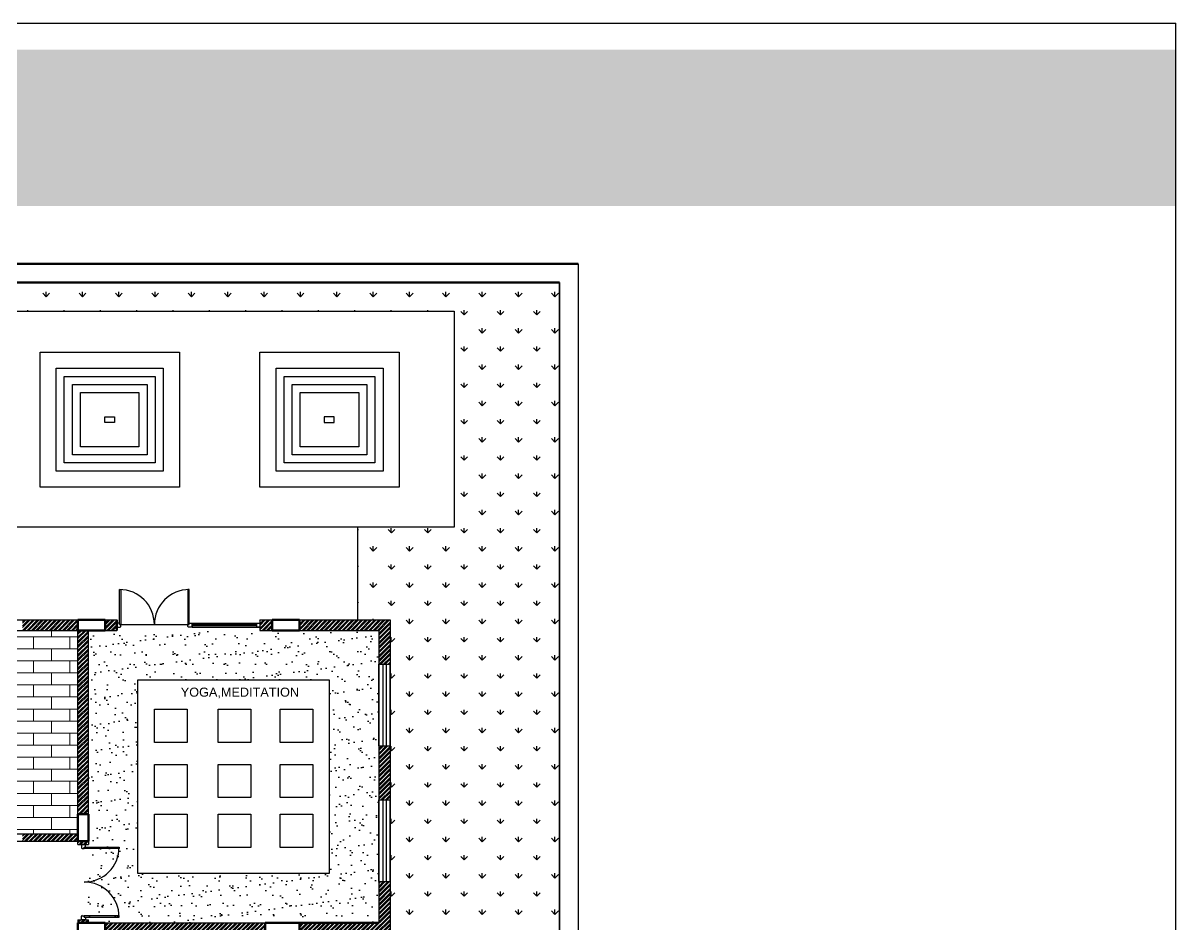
# Model space of a CAD drawing. Header units: millimetres. Extents: x 1521 to 3683, y 1649 to 3322.
# Drawn here: x 1567.03 to 1584.53, y 1680.31 to 1693.99 of the extents above; entities that cross this region are included whole.
import ezdxf

# ---------------------------------------------------------------- set-up
doc = ezdxf.new("R2010")
doc.units = ezdxf.units.MM
doc.header["$LTSCALE"] = 0.1
for name, color, linetype, lineweight in [('COL', 1, 'Continuous', 50), ('WALL', 7, 'Continuous', 50), ('WIN', 8, 'Continuous', 25)]:
    doc.layers.add(name, color=color, linetype=linetype, lineweight=lineweight)
doc.layers.add('plot', color=1, linetype='Continuous')
doc.styles.add('WORKING', font='ARIALN.TTF')
pattern_1 = [(45, (727.22519, 588.535617), (-0.0336759605, 0.0336759605), []), (45, (727.22519, 588.55943), (-0.0336759605, 0.0336759605), [])]

# ---------------------------------------------------------------- blocks, each defined once
blk = doc.blocks.new('A$C1FE45C3E')
at = {"color": 0}
for p in [(0, 0), (63.075, -44.55)]:
    blk.add_line(p, (63.075, 0), dxfattribs=at)

msp = doc.modelspace()

# ---------------------------------------------------------------- hatches: boundary and pattern name
h = msp.add_hatch(color=10)
h.set_gradient(color1=(29, 147, 16), color2=(180, 244, 52), tint=0.46)
h.paths.add_polyline_path([(1521.4588, 1691.2112), (1584.5338, 1691.2112), (1584.5338, 1693.5886), (1521.4588, 1693.5886)])
h = msp.add_hatch()
h.set_pattern_fill('STEEL', color=256, scale=0.015, style=0)
h.set_pattern_definition(pattern_1)
h.paths.add_polyline_path([(1562.9087, 1684.9283), (1562.8407, 1684.9283), (1562.8407, 1684.7699), (1562.9087, 1684.7699)])
h.paths.add_polyline_path([(1562.7856, 1684.5151), (1562.6823, 1684.5151), (1562.6823, 1683.5304), (1562.6823, 1682.0843), (1562.7856, 1682.0843)])
h.paths.add_polyline_path([(1562.6823, 1684.9283), (1561.7527, 1684.9283), (1561.7527, 1684.7699), (1562.6823, 1684.7699)])
h.paths.add_polyline_path([(1564.0251, 1684.9283), (1563.48, 1684.9283), (1563.48, 1684.7699), (1564.0251, 1684.7699)])
h.paths.add_polyline_path([(1564.7447, 1684.9283), (1564.4383, 1684.9283), (1564.4383, 1684.7699), (1564.7447, 1684.7699)])
h.paths.add_polyline_path([(1567.8676, 1684.9283), (1567.0271, 1684.9283), (1567.0271, 1684.7699), (1567.8676, 1684.7699)])
h.paths.add_polyline_path([(1568.4561, 1684.9283), (1568.2808, 1684.9283), (1568.2808, 1684.7699), (1568.4561, 1684.7699)])
h.paths.add_polyline_path([(1570.8149, 1684.9283), (1570.6272, 1684.9283), (1570.6272, 1684.7699), (1570.8149, 1684.7699)])
h.paths.add_polyline_path([(1572.6053, 1684.9283), (1572.1083, 1684.9283), (1571.2281, 1684.9283), (1571.2281, 1684.7699), (1572.4328, 1684.7699), (1572.4328, 1684.2565), (1572.6053, 1684.2565)])
h.paths.add_polyline_path([(1568.026, 1684.7699), (1567.8676, 1684.7699), (1567.8676, 1681.981), (1568.026, 1681.981)])
h.paths.add_polyline_path([(1567.8676, 1681.6804), (1567.0271, 1681.6804), (1567.0271, 1681.5679), (1567.8676, 1681.5679)])
h.paths.add_polyline_path([(1568.026, 1681.5679), (1567.8676, 1681.5679), (1567.8676, 1681.5192), (1568.026, 1681.5192)])
h.paths.add_polyline_path([(1564.7447, 1681.6804), (1563.48, 1681.6804), (1563.48, 1681.5679), (1564.7447, 1681.5679)])
h.paths.add_polyline_path([(1562.9087, 1681.6804), (1562.8407, 1681.6804), (1562.8407, 1681.5679), (1562.9087, 1681.5679)])
h = msp.add_hatch()
h.set_pattern_fill('AR-SAND', color=256, scale=0.075, angle=45, style=0)
h.set_pattern_definition([(82.5, (378.6083, 780.1986), (-2.68036, 2.510651), [0, -2.8956, 0, -3.2385, 0, -3.095625]), (52.5, (378.6083, 780.1986), (-1.417582, 6.185496), [0, -1.5621, 0, -2.60985, 0, -1.000125]), (12.5, (376.9514, 778.5417), (4.187249, 4.202492), [0, -0.9525, 0, -3.429, 0, -4.47675]), (2.5, (376.9514, 778.5417), (2.867108, 5.23163), [0, -0.47625, 0, -2.2479, 0, -2.57175])])
h.paths.add_polyline_path([(1568.8903, 1684.3109), (1571.503, 1684.3109), (1571.503, 1680.8198), (1568.8903, 1680.8198)], flags=16)
h.paths.add_polyline_path([(1568.026, 1684.7699), (1572.4328, 1684.7699), (1572.4328, 1680.3284), (1568.026, 1680.3284)])
h = msp.add_hatch()
h.set_pattern_fill('STEEL', color=256, scale=0.015, style=0)
h.set_pattern_definition(pattern_1)
h.paths.add_polyline_path([(1572.6053, 1683.017), (1572.4328, 1683.017), (1572.4328, 1682.195), (1572.6053, 1682.195)])
h.paths.add_polyline_path([(1572.6053, 1680.9555), (1572.4328, 1680.9555), (1572.4328, 1680.3284), (1571.2281, 1680.3284), (1571.2281, 1680.17), (1572.6053, 1680.17)])
h.paths.add_polyline_path([(1570.7116, 1680.3284), (1568.2808, 1680.3284), (1568.2808, 1680.17), (1569.6257, 1680.17), (1570.553, 1680.17), (1570.7116, 1680.17)])
h.paths.add_polyline_path([(1568.026, 1680.17), (1567.8676, 1680.17), (1567.8676, 1680.0405), (1568.026, 1680.0405)])
h.paths.add_polyline_path([(1568.026, 1680.3765), (1567.8676, 1680.3765), (1567.8676, 1680.3284), (1568.026, 1680.3284)])
h.paths.add_polyline_path([(1571.2281, 1680.17), (1571.0556, 1680.17), (1571.0556, 1679.2494), (1571.2281, 1679.2494)])
h.paths.add_polyline_path([(1571.2281, 1678.8344), (1571.0556, 1678.8344), (1571.0556, 1678.7825), (1571.0556, 1678.5011), (1571.2281, 1678.5011)])
h.paths.add_polyline_path([(1571.0556, 1678.7825), (1570.6074, 1678.7825), (1570.6076, 1678.7254), (1570.6075, 1678.7254), (1570.6074, 1678.67), (1571.0556, 1678.67)])
h.paths.add_polyline_path([(1570.0371, 1678.7582), (1570.0371, 1678.7582), (1570.0371, 1678.7825), (1569.8181, 1678.7825), (1569.8181, 1677.92), (1569.9306, 1677.92), (1569.9306, 1678.67), (1570.0371, 1678.67)])
h.paths.add_polyline_path([(1568.026, 1679.4284), (1567.952, 1679.4284), (1567.8676, 1679.4284), (1567.8676, 1677.264), (1568.026, 1677.264), (1568.026, 1677.3235)])
h.paths.add_polyline_path([(1571.0556, 1677.92), (1569.9306, 1677.92), (1568.026, 1677.92), (1568.026, 1677.8075), (1571.0556, 1677.8075)])
at = {"layer": 'WIN', "lineweight": 0}
h = msp.add_hatch(dxfattribs=at)
h.set_pattern_fill('AR-BRSTD', color=9, scale=0.0027, style=0)
h.set_pattern_definition([(0, (727.2252, 588.53562), (0, 0.18290286), []), (90, (727.2252, 588.53562), (-0.27432, 0.18290286), [0.18290286, -0.18290286])])
edge = h.paths.add_edge_path()
edge.add_arc((1564.7401, 1684.4185), 0.2631, 0, 360)
edge = h.paths.add_edge_path()
edge.add_arc((1564.1535, 1684.4185), 0.2631, 0, 360)
h.paths.add_polyline_path([(1562.7856, 1682.0843), (1562.8407, 1682.0843), (1562.8407, 1681.6804), (1563.6342, 1681.6804), (1563.6342, 1682.4729), (1563.7023, 1682.4729), (1563.7023, 1681.6804), (1563.846, 1681.6804), (1563.846, 1682.0448), (1564.5831, 1682.0448), (1564.5831, 1681.9545), (1564.9524, 1681.9545), (1564.9524, 1681.6804), (1567.8676, 1681.6804), (1567.8676, 1684.7699), (1563.7023, 1684.7699), (1563.7023, 1683.9774), (1563.6342, 1683.9774), (1563.6342, 1684.7699), (1562.8407, 1684.7699), (1562.8407, 1684.5151), (1562.7856, 1684.5151)])
at = {"layer": 'WIN'}
h = msp.add_hatch(dxfattribs=at)
h.set_pattern_fill('AR-SAND', color=9, scale=0.006, style=0)
h.set_pattern_definition([(37.5, (727.2252, 588.53562), (-0.009600188, 0.293647942), [0, -0.231648, 0, -0.25908, 0, -0.24765]), (7.5, (727.2252, 588.5356), (0.26971397, 0.43009506), [0, -0.124968, 0, -0.208788, 0, -0.08001]), (327.5, (727.03774, 588.53562), (0.47459542, 0.00086231), [0, -0.0762, 0, -0.27432, 0, -0.35814]), (317.5, (727.03774, 588.5356), (0.45813387, 0.13375759), [0, -0.0381, 0, -0.179832, 0, -0.20574])])
h.paths.add_polyline_path([(1568.026, 1684.7699), (1572.4328, 1684.7699), (1572.4328, 1680.3284), (1568.026, 1680.3284)])
h.paths.add_polyline_path([(1568.776, 1681.0784), (1568.776, 1684.0199), (1571.6828, 1684.0199), (1571.6828, 1681.0784)])

# ---------------------------------------------------------------- linework, layer by layer
for p, q in [((1575.4617, 1690.3329), (1575.4617, 1657.6751)), ((1575.1792, 1690.0504), (1550.3476, 1690.0504)), ((1575.1792, 1690.0504), (1575.1792, 1657.6751)), ((1575.1792, 1664.8138), (1575.1792, 1690.0504)), ((1566.2821, 1689.6164), (1573.5769, 1689.6164)), ((1573.5769, 1689.6164), (1573.5769, 1686.3359)), ((1572.1083, 1686.3359), (1572.1083, 1684.9283)), ((1573.5769, 1686.3359), (1572.1083, 1686.3359)), ((1572.1083, 1686.3359), (1572.1083, 1684.9283)), ((1564.4383, 1684.9283), (1567.8676, 1684.9283)), ((1568.2808, 1684.9283), (1568.4561, 1684.9283)), ((1568.4561, 1684.7699), (1568.4561, 1684.9283)), ((1568.4969, 1684.8593), (1568.4969, 1684.8797)), ((1569.5579, 1684.8593), (1569.5579, 1684.8797)), ((1569.5987, 1684.8185), (1569.5987, 1684.8797)), ((1569.5987, 1684.8797), (1570.6272, 1684.8797)), ((1570.6272, 1684.9283), (1570.8149, 1684.9283)), ((1570.6272, 1684.9283), (1570.6272, 1684.7699)), ((1571.2281, 1684.9283), (1572.6053, 1684.9283)), ((1572.1083, 1684.9283), (1572.6053, 1684.9283)), ((1572.6053, 1684.9283), (1572.6053, 1680.17)), ((1572.6053, 1684.9283), (1572.6053, 1680.17)), ((1563.48, 1684.7699), (1568.4561, 1684.7699)), ((1567.8676, 1681.981), (1567.8676, 1684.7699)), ((1568.026, 1681.981), (1568.026, 1684.7699)), ((1568.4969, 1684.8593), (1568.5173, 1684.8593)), ((1569.5579, 1684.8593), (1569.5375, 1684.8593)), ((1569.5987, 1684.8185), (1570.6272, 1684.8185)), ((1570.6272, 1684.7699), (1570.8149, 1684.7699)), ((1571.2281, 1684.7699), (1572.4328, 1684.7699)), ((1572.4328, 1684.7699), (1572.4328, 1680.3284)), ((1572.4328, 1684.2565), (1572.6053, 1684.2565)), ((1572.4328, 1683.017), (1572.6053, 1683.017)), ((1572.4328, 1682.195), (1572.6053, 1682.195)), ((1563.48, 1681.6804), (1567.8676, 1681.6804)), ((1563.48, 1681.5679), (1567.8676, 1681.5679)), ((1567.8676, 1681.5192), (1567.8676, 1681.5673)), ((1568.026, 1681.5673), (1568.026, 1681.5192)), ((1567.8676, 1681.5192), (1568.026, 1681.5192)), ((1567.9622, 1681.4783), (1567.9622, 1681.4579)), ((1567.9622, 1681.4783), (1567.9826, 1681.4783)), ((1572.4328, 1680.9555), (1572.6053, 1680.9555)), ((1567.8676, 1680.3765), (1568.026, 1680.3765)), ((1567.8676, 1680.3765), (1567.8676, 1680.3284)), ((1567.9622, 1680.4173), (1567.9622, 1680.4377)), ((1567.9622, 1680.4173), (1567.9826, 1680.4173)), ((1568.026, 1680.3284), (1568.026, 1680.3765)), ((1568.2808, 1680.3284), (1570.7116, 1680.3284))]:
    msp.add_line(p, q)
at = {"color": 3}
for p, q in [((1567.3852, 1689.8356), (1567.3334, 1689.8874)), ((1567.3836, 1689.8344), (1567.3836, 1689.9075)), ((1567.3852, 1689.8356), (1567.4369, 1689.8874)), ((1567.9368, 1689.8356), (1567.8851, 1689.8874)), ((1567.9353, 1689.8344), (1567.9353, 1689.9075)), ((1567.9368, 1689.8356), (1567.9885, 1689.8874)), ((1568.4884, 1689.8356), (1568.4367, 1689.8874)), ((1568.4869, 1689.8344), (1568.4869, 1689.9075)), ((1568.4884, 1689.8356), (1568.5402, 1689.8874)), ((1569.0401, 1689.8356), (1568.9884, 1689.8874)), ((1569.0386, 1689.8344), (1569.0386, 1689.9075)), ((1569.0401, 1689.8356), (1569.0918, 1689.8874)), ((1569.5917, 1689.8356), (1569.54, 1689.8874)), ((1569.5902, 1689.8344), (1569.5902, 1689.9075)), ((1569.5917, 1689.8356), (1569.6435, 1689.8874)), ((1570.1434, 1689.8356), (1570.0917, 1689.8874)), ((1570.1418, 1689.8344), (1570.1418, 1689.9075)), ((1570.1434, 1689.8356), (1570.1951, 1689.8874)), ((1570.695, 1689.8356), (1570.6433, 1689.8874)), ((1570.6935, 1689.8344), (1570.6935, 1689.9075)), ((1570.695, 1689.8356), (1570.7467, 1689.8874)), ((1571.2467, 1689.8356), (1571.1949, 1689.8874)), ((1571.2451, 1689.8344), (1571.2451, 1689.9075)), ((1571.2467, 1689.8356), (1571.2984, 1689.8874)), ((1571.7983, 1689.8356), (1571.7466, 1689.8874)), ((1571.7968, 1689.8344), (1571.7968, 1689.9075)), ((1571.7983, 1689.8356), (1571.85, 1689.8874)), ((1572.3499, 1689.8356), (1572.2982, 1689.8874)), ((1572.3484, 1689.8344), (1572.3484, 1689.9075)), ((1572.3499, 1689.8356), (1572.4017, 1689.8874)), ((1572.9016, 1689.8356), (1572.8499, 1689.8874)), ((1572.9001, 1689.8344), (1572.9001, 1689.9075)), ((1572.9016, 1689.8356), (1572.9533, 1689.8874)), ((1573.4532, 1689.8356), (1573.4015, 1689.8874)), ((1573.4517, 1689.8344), (1573.4517, 1689.9075)), ((1573.4532, 1689.8356), (1573.505, 1689.8874)), ((1574.0049, 1689.8356), (1573.9532, 1689.8874)), ((1574.0033, 1689.8344), (1574.0033, 1689.9075)), ((1574.0049, 1689.8356), (1574.0566, 1689.8874)), ((1574.5565, 1689.8356), (1574.5048, 1689.8874)), ((1574.555, 1689.8344), (1574.555, 1689.9075)), ((1574.5565, 1689.8356), (1574.6082, 1689.8874)), ((1575.1082, 1689.8356), (1575.0564, 1689.8874)), ((1575.1066, 1689.8344), (1575.1066, 1689.9075)), ((1575.1082, 1689.8356), (1575.1599, 1689.8874)), ((1567.1078, 1689.6164), (1567.1078, 1689.6317)), ((1567.6595, 1689.6164), (1567.6595, 1689.6317)), ((1568.2111, 1689.6164), (1568.2111, 1689.6317)), ((1568.7627, 1689.6164), (1568.7627, 1689.6317)), ((1569.3144, 1689.6164), (1569.3144, 1689.6317)), ((1569.866, 1689.6164), (1569.866, 1689.6317)), ((1570.4177, 1689.6164), (1570.4177, 1689.6317)), ((1570.9693, 1689.6164), (1570.9693, 1689.6317)), ((1571.521, 1689.6164), (1571.521, 1689.6317)), ((1572.0726, 1689.6164), (1572.0726, 1689.6317)), ((1572.6242, 1689.6164), (1572.6242, 1689.6317)), ((1573.1759, 1689.6164), (1573.1759, 1689.6317)), ((1573.7291, 1689.5598), (1573.6773, 1689.6115)), ((1573.7275, 1689.5586), (1573.7275, 1689.6317)), ((1573.7291, 1689.5598), (1573.7808, 1689.6115)), ((1574.2807, 1689.5598), (1574.229, 1689.6115)), ((1574.2792, 1689.5586), (1574.2792, 1689.6317)), ((1574.2807, 1689.5598), (1574.3324, 1689.6115)), ((1574.8323, 1689.5598), (1574.7806, 1689.6115)), ((1574.8308, 1689.5586), (1574.8308, 1689.6317)), ((1574.8323, 1689.5598), (1574.8841, 1689.6115)), ((1574.0049, 1689.284), (1573.9532, 1689.3357)), ((1574.0033, 1689.2828), (1574.0033, 1689.3559)), ((1574.0049, 1689.284), (1574.0566, 1689.3357)), ((1574.5565, 1689.284), (1574.5048, 1689.3357)), ((1574.555, 1689.2828), (1574.555, 1689.3559)), ((1574.5565, 1689.284), (1574.6082, 1689.3357)), ((1575.1082, 1689.284), (1575.0564, 1689.3357)), ((1575.1066, 1689.2828), (1575.1066, 1689.3559)), ((1575.1082, 1689.284), (1575.1599, 1689.3357)), ((1573.7275, 1689.0069), (1573.7275, 1689.0801)), ((1574.2792, 1689.0069), (1574.2792, 1689.0801)), ((1574.8308, 1689.0069), (1574.8308, 1689.0801)), ((1573.7291, 1689.0082), (1573.6773, 1689.0599)), ((1573.7291, 1689.0082), (1573.7808, 1689.0599)), ((1574.2807, 1689.0082), (1574.229, 1689.0599)), ((1574.2807, 1689.0082), (1574.3324, 1689.0599)), ((1574.8323, 1689.0082), (1574.7806, 1689.0599)), ((1574.8323, 1689.0082), (1574.8841, 1689.0599)), ((1574.0049, 1688.7324), (1573.9532, 1688.7841)), ((1574.0033, 1688.7311), (1574.0033, 1688.8043)), ((1574.0049, 1688.7324), (1574.0566, 1688.7841)), ((1574.5565, 1688.7324), (1574.5048, 1688.7841)), ((1574.555, 1688.7311), (1574.555, 1688.8043)), ((1574.5565, 1688.7324), (1574.6082, 1688.7841)), ((1575.1082, 1688.7324), (1575.0564, 1688.7841)), ((1575.1066, 1688.7311), (1575.1066, 1688.8043)), ((1575.1082, 1688.7324), (1575.1599, 1688.7841)), ((1573.7291, 1688.4565), (1573.6773, 1688.5083)), ((1573.7275, 1688.4553), (1573.7275, 1688.5284)), ((1573.7291, 1688.4565), (1573.7808, 1688.5083)), ((1574.2807, 1688.4565), (1574.229, 1688.5083)), ((1574.2792, 1688.4553), (1574.2792, 1688.5284)), ((1574.2807, 1688.4565), (1574.3324, 1688.5083)), ((1574.8323, 1688.4565), (1574.7806, 1688.5083)), ((1574.8308, 1688.4553), (1574.8308, 1688.5284)), ((1574.8323, 1688.4565), (1574.8841, 1688.5083)), ((1574.0049, 1688.1807), (1573.9532, 1688.2324)), ((1574.0033, 1688.1795), (1574.0033, 1688.2526)), ((1574.0049, 1688.1807), (1574.0566, 1688.2324)), ((1574.5565, 1688.1807), (1574.5048, 1688.2324)), ((1574.555, 1688.1795), (1574.555, 1688.2526)), ((1574.5565, 1688.1807), (1574.6082, 1688.2324)), ((1575.1082, 1688.1807), (1575.0564, 1688.2324)), ((1575.1066, 1688.1795), (1575.1066, 1688.2526)), ((1575.1082, 1688.1807), (1575.1599, 1688.2324)), ((1573.7291, 1687.9049), (1573.6773, 1687.9566)), ((1573.7275, 1687.9037), (1573.7275, 1687.9768)), ((1573.7291, 1687.9049), (1573.7808, 1687.9566)), ((1574.2807, 1687.9049), (1574.229, 1687.9566)), ((1574.2792, 1687.9037), (1574.2792, 1687.9768)), ((1574.2807, 1687.9049), (1574.3324, 1687.9566)), ((1574.8323, 1687.9049), (1574.7806, 1687.9566)), ((1574.8308, 1687.9037), (1574.8308, 1687.9768)), ((1574.8323, 1687.9049), (1574.8841, 1687.9566)), ((1574.0049, 1687.6291), (1573.9532, 1687.6808)), ((1574.0033, 1687.6278), (1574.0033, 1687.701)), ((1574.0049, 1687.6291), (1574.0566, 1687.6808)), ((1574.5565, 1687.6291), (1574.5048, 1687.6808)), ((1574.555, 1687.6278), (1574.555, 1687.701)), ((1574.5565, 1687.6291), (1574.6082, 1687.6808)), ((1575.1082, 1687.6291), (1575.0564, 1687.6808)), ((1575.1066, 1687.6278), (1575.1066, 1687.701)), ((1575.1082, 1687.6291), (1575.1599, 1687.6808)), ((1573.7291, 1687.3532), (1573.6773, 1687.405)), ((1573.7275, 1687.352), (1573.7275, 1687.4251)), ((1573.7291, 1687.3532), (1573.7808, 1687.405)), ((1574.2807, 1687.3532), (1574.229, 1687.405)), ((1574.2792, 1687.352), (1574.2792, 1687.4251)), ((1574.2807, 1687.3532), (1574.3324, 1687.405)), ((1574.8323, 1687.3532), (1574.7806, 1687.405)), ((1574.8308, 1687.352), (1574.8308, 1687.4251)), ((1574.8323, 1687.3532), (1574.8841, 1687.405)), ((1574.0033, 1687.0762), (1574.0033, 1687.1493)), ((1574.555, 1687.0762), (1574.555, 1687.1493)), ((1575.1066, 1687.0762), (1575.1066, 1687.1493)), ((1574.0049, 1687.0774), (1573.9532, 1687.1291)), ((1574.0049, 1687.0774), (1574.0566, 1687.1291)), ((1574.5565, 1687.0774), (1574.5048, 1687.1291)), ((1574.5565, 1687.0774), (1574.6082, 1687.1291)), ((1575.1082, 1687.0774), (1575.0564, 1687.1291)), ((1575.1082, 1687.0774), (1575.1599, 1687.1291)), ((1573.7291, 1686.8016), (1573.6773, 1686.8533)), ((1573.7275, 1686.8004), (1573.7275, 1686.8735)), ((1573.7291, 1686.8016), (1573.7808, 1686.8533)), ((1574.2807, 1686.8016), (1574.229, 1686.8533)), ((1574.2792, 1686.8004), (1574.2792, 1686.8735)), ((1574.2807, 1686.8016), (1574.3324, 1686.8533)), ((1574.8323, 1686.8016), (1574.7806, 1686.8533)), ((1574.8308, 1686.8004), (1574.8308, 1686.8735)), ((1574.8323, 1686.8016), (1574.8841, 1686.8533)), ((1574.0049, 1686.5258), (1573.9532, 1686.5775)), ((1574.0033, 1686.5245), (1574.0033, 1686.5977)), ((1574.0049, 1686.5258), (1574.0566, 1686.5775)), ((1574.5565, 1686.5258), (1574.5048, 1686.5775)), ((1574.555, 1686.5245), (1574.555, 1686.5977)), ((1574.5565, 1686.5258), (1574.6082, 1686.5775)), ((1575.1082, 1686.5258), (1575.0564, 1686.5775)), ((1575.1066, 1686.5245), (1575.1066, 1686.5977)), ((1575.1082, 1686.5258), (1575.1599, 1686.5775)), ((1572.1083, 1686.2841), (1572.1258, 1686.3017)), ((1572.6258, 1686.25), (1572.5741, 1686.3017)), ((1572.6242, 1686.2487), (1572.6242, 1686.3219)), ((1572.6258, 1686.25), (1572.6775, 1686.3017)), ((1573.1774, 1686.25), (1573.1257, 1686.3017)), ((1573.1759, 1686.2487), (1573.1759, 1686.3219)), ((1573.1774, 1686.25), (1573.2291, 1686.3017)), ((1573.7291, 1686.25), (1573.6773, 1686.3017)), ((1573.7275, 1686.2487), (1573.7275, 1686.3219)), ((1573.7291, 1686.25), (1573.7808, 1686.3017)), ((1574.2807, 1686.25), (1574.229, 1686.3017)), ((1574.2792, 1686.2487), (1574.2792, 1686.3219)), ((1574.2807, 1686.25), (1574.3324, 1686.3017)), ((1574.8323, 1686.25), (1574.7806, 1686.3017)), ((1574.8308, 1686.2487), (1574.8308, 1686.3219)), ((1574.8323, 1686.25), (1574.8841, 1686.3017)), ((1572.3499, 1685.9741), (1572.2982, 1686.0259)), ((1572.3484, 1685.9729), (1572.3484, 1686.046)), ((1572.3499, 1685.9741), (1572.4017, 1686.0259)), ((1572.9016, 1685.9741), (1572.8499, 1686.0259)), ((1572.9001, 1685.9729), (1572.9001, 1686.046)), ((1572.9016, 1685.9741), (1572.9533, 1686.0259)), ((1573.4532, 1685.9741), (1573.4015, 1686.0259)), ((1573.4517, 1685.9729), (1573.4517, 1686.046)), ((1573.4532, 1685.9741), (1573.505, 1686.0259)), ((1574.0049, 1685.9741), (1573.9532, 1686.0259)), ((1574.0033, 1685.9729), (1574.0033, 1686.046)), ((1574.0049, 1685.9741), (1574.0566, 1686.0259)), ((1574.5565, 1685.9741), (1574.5048, 1686.0259)), ((1574.555, 1685.9729), (1574.555, 1686.046)), ((1574.5565, 1685.9741), (1574.6082, 1686.0259)), ((1575.1082, 1685.9741), (1575.0564, 1686.0259)), ((1575.1066, 1685.9729), (1575.1066, 1686.046)), ((1575.1082, 1685.9741), (1575.1599, 1686.0259)), ((1572.1083, 1685.7325), (1572.1258, 1685.75)), ((1572.6258, 1685.6983), (1572.5741, 1685.75)), ((1572.6242, 1685.6971), (1572.6242, 1685.7702)), ((1572.6258, 1685.6983), (1572.6775, 1685.75)), ((1573.1774, 1685.6983), (1573.1257, 1685.75)), ((1573.1759, 1685.6971), (1573.1759, 1685.7702)), ((1573.1774, 1685.6983), (1573.2291, 1685.75)), ((1573.7291, 1685.6983), (1573.6773, 1685.75)), ((1573.7275, 1685.6971), (1573.7275, 1685.7702)), ((1573.7291, 1685.6983), (1573.7808, 1685.75)), ((1574.2807, 1685.6983), (1574.229, 1685.75)), ((1574.2792, 1685.6971), (1574.2792, 1685.7702)), ((1574.2807, 1685.6983), (1574.3324, 1685.75)), ((1574.8323, 1685.6983), (1574.7806, 1685.75)), ((1574.8308, 1685.6971), (1574.8308, 1685.7702)), ((1574.8323, 1685.6983), (1574.8841, 1685.75)), ((1572.3499, 1685.4225), (1572.2982, 1685.4742)), ((1572.3484, 1685.4213), (1572.3484, 1685.4944)), ((1572.3499, 1685.4225), (1572.4017, 1685.4742)), ((1572.9016, 1685.4225), (1572.8499, 1685.4742)), ((1572.9001, 1685.4213), (1572.9001, 1685.4944)), ((1572.9016, 1685.4225), (1572.9533, 1685.4742)), ((1573.4532, 1685.4225), (1573.4015, 1685.4742)), ((1573.4517, 1685.4213), (1573.4517, 1685.4944)), ((1573.4532, 1685.4225), (1573.505, 1685.4742)), ((1574.0049, 1685.4225), (1573.9532, 1685.4742)), ((1574.0033, 1685.4213), (1574.0033, 1685.4944)), ((1574.0049, 1685.4225), (1574.0566, 1685.4742)), ((1574.5565, 1685.4225), (1574.5048, 1685.4742)), ((1574.555, 1685.4213), (1574.555, 1685.4944)), ((1574.5565, 1685.4225), (1574.6082, 1685.4742)), ((1575.1082, 1685.4225), (1575.0564, 1685.4742)), ((1575.1066, 1685.4213), (1575.1066, 1685.4944)), ((1575.1082, 1685.4225), (1575.1599, 1685.4742)), ((1572.6242, 1685.1454), (1572.6242, 1685.2186)), ((1573.1759, 1685.1454), (1573.1759, 1685.2186)), ((1573.7275, 1685.1454), (1573.7275, 1685.2186)), ((1574.2792, 1685.1454), (1574.2792, 1685.2186)), ((1574.8308, 1685.1454), (1574.8308, 1685.2186)), ((1572.1083, 1685.1809), (1572.1258, 1685.1984)), ((1572.6258, 1685.1467), (1572.5741, 1685.1984)), ((1572.6258, 1685.1467), (1572.6775, 1685.1984)), ((1573.1774, 1685.1467), (1573.1257, 1685.1984)), ((1573.1774, 1685.1467), (1573.2291, 1685.1984)), ((1573.7291, 1685.1467), (1573.6773, 1685.1984)), ((1573.7291, 1685.1467), (1573.7808, 1685.1984)), ((1574.2807, 1685.1467), (1574.229, 1685.1984)), ((1574.2807, 1685.1467), (1574.3324, 1685.1984)), ((1574.8323, 1685.1467), (1574.7806, 1685.1984)), ((1574.8323, 1685.1467), (1574.8841, 1685.1984)), ((1572.3484, 1684.9283), (1572.3484, 1684.9428)), ((1572.9016, 1684.8709), (1572.8499, 1684.9226)), ((1572.9001, 1684.8696), (1572.9001, 1684.9428)), ((1572.9016, 1684.8709), (1572.9533, 1684.9226)), ((1573.4532, 1684.8709), (1573.4015, 1684.9226)), ((1573.4517, 1684.8696), (1573.4517, 1684.9428)), ((1573.4532, 1684.8709), (1573.505, 1684.9226)), ((1574.0049, 1684.8709), (1573.9532, 1684.9226)), ((1574.0033, 1684.8696), (1574.0033, 1684.9428)), ((1574.0049, 1684.8709), (1574.0566, 1684.9226)), ((1574.5565, 1684.8709), (1574.5048, 1684.9226)), ((1574.555, 1684.8696), (1574.555, 1684.9428)), ((1574.5565, 1684.8709), (1574.6082, 1684.9226)), ((1575.1082, 1684.8709), (1575.0564, 1684.9226)), ((1575.1066, 1684.8696), (1575.1066, 1684.9428)), ((1575.1082, 1684.8709), (1575.1599, 1684.9226)), ((1572.6258, 1684.595), (1572.6053, 1684.6155)), ((1572.6242, 1684.5938), (1572.6242, 1684.6669)), ((1572.6258, 1684.595), (1572.6775, 1684.6468)), ((1573.1774, 1684.595), (1573.1257, 1684.6468)), ((1573.1759, 1684.5938), (1573.1759, 1684.6669)), ((1573.1774, 1684.595), (1573.2291, 1684.6468)), ((1573.7291, 1684.595), (1573.6773, 1684.6468)), ((1573.7275, 1684.5938), (1573.7275, 1684.6669)), ((1573.7291, 1684.595), (1573.7808, 1684.6468)), ((1574.2807, 1684.595), (1574.229, 1684.6468)), ((1574.2792, 1684.5938), (1574.2792, 1684.6669)), ((1574.2807, 1684.595), (1574.3324, 1684.6468)), ((1574.8323, 1684.595), (1574.7806, 1684.6468)), ((1574.8308, 1684.5938), (1574.8308, 1684.6669)), ((1574.8323, 1684.595), (1574.8841, 1684.6468)), ((1572.9016, 1684.3192), (1572.8499, 1684.3709)), ((1572.9001, 1684.318), (1572.9001, 1684.3911)), ((1572.9016, 1684.3192), (1572.9533, 1684.3709)), ((1573.4532, 1684.3192), (1573.4015, 1684.3709)), ((1573.4517, 1684.318), (1573.4517, 1684.3911)), ((1573.4532, 1684.3192), (1573.505, 1684.3709)), ((1574.0049, 1684.3192), (1573.9532, 1684.3709)), ((1574.0033, 1684.318), (1574.0033, 1684.3911)), ((1574.0049, 1684.3192), (1574.0566, 1684.3709)), ((1574.5565, 1684.3192), (1574.5048, 1684.3709)), ((1574.555, 1684.318), (1574.555, 1684.3911)), ((1574.5565, 1684.3192), (1574.6082, 1684.3709)), ((1575.1082, 1684.3192), (1575.0564, 1684.3709)), ((1575.1066, 1684.318), (1575.1066, 1684.3911)), ((1575.1082, 1684.3192), (1575.1599, 1684.3709)), ((1572.6258, 1684.0434), (1572.6053, 1684.0638)), ((1572.6242, 1684.0422), (1572.6242, 1684.1153)), ((1572.6258, 1684.0434), (1572.6775, 1684.0951)), ((1573.1774, 1684.0434), (1573.1257, 1684.0951)), ((1573.1759, 1684.0422), (1573.1759, 1684.1153)), ((1573.1774, 1684.0434), (1573.2291, 1684.0951)), ((1573.7291, 1684.0434), (1573.6773, 1684.0951)), ((1573.7275, 1684.0422), (1573.7275, 1684.1153)), ((1573.7291, 1684.0434), (1573.7808, 1684.0951)), ((1574.2807, 1684.0434), (1574.229, 1684.0951)), ((1574.2792, 1684.0422), (1574.2792, 1684.1153)), ((1574.2807, 1684.0434), (1574.3324, 1684.0951)), ((1574.8323, 1684.0434), (1574.7806, 1684.0951)), ((1574.8308, 1684.0422), (1574.8308, 1684.1153)), ((1574.8323, 1684.0434), (1574.8841, 1684.0951)), ((1572.9016, 1683.7676), (1572.8499, 1683.8193)), ((1572.9001, 1683.7663), (1572.9001, 1683.8395)), ((1572.9016, 1683.7676), (1572.9533, 1683.8193)), ((1573.4532, 1683.7676), (1573.4015, 1683.8193)), ((1573.4517, 1683.7663), (1573.4517, 1683.8395)), ((1573.4532, 1683.7676), (1573.505, 1683.8193)), ((1574.0049, 1683.7676), (1573.9532, 1683.8193)), ((1574.0033, 1683.7663), (1574.0033, 1683.8395)), ((1574.0049, 1683.7676), (1574.0566, 1683.8193)), ((1574.5565, 1683.7676), (1574.5048, 1683.8193)), ((1574.555, 1683.7663), (1574.555, 1683.8395)), ((1574.5565, 1683.7676), (1574.6082, 1683.8193)), ((1575.1082, 1683.7676), (1575.0564, 1683.8193)), ((1575.1066, 1683.7663), (1575.1066, 1683.8395)), ((1575.1082, 1683.7676), (1575.1599, 1683.8193)), ((1572.6258, 1683.4917), (1572.6053, 1683.5122)), ((1572.6242, 1683.4905), (1572.6242, 1683.5637)), ((1572.6258, 1683.4917), (1572.6775, 1683.5435)), ((1573.1774, 1683.4917), (1573.1257, 1683.5435)), ((1573.1759, 1683.4905), (1573.1759, 1683.5637)), ((1573.1774, 1683.4917), (1573.2291, 1683.5435)), ((1573.7291, 1683.4917), (1573.6773, 1683.5435)), ((1573.7275, 1683.4905), (1573.7275, 1683.5637)), ((1573.7291, 1683.4917), (1573.7808, 1683.5435)), ((1574.2807, 1683.4917), (1574.229, 1683.5435)), ((1574.2792, 1683.4905), (1574.2792, 1683.5637)), ((1574.2807, 1683.4917), (1574.3324, 1683.5435)), ((1574.8323, 1683.4917), (1574.7806, 1683.5435)), ((1574.8308, 1683.4905), (1574.8308, 1683.5637)), ((1574.8323, 1683.4917), (1574.8841, 1683.5435)), ((1572.9001, 1683.2147), (1572.9001, 1683.2878)), ((1573.4517, 1683.2147), (1573.4517, 1683.2878)), ((1574.0033, 1683.2147), (1574.0033, 1683.2878)), ((1574.555, 1683.2147), (1574.555, 1683.2878)), ((1575.1066, 1683.2147), (1575.1066, 1683.2878)), ((1572.9016, 1683.2159), (1572.8499, 1683.2676)), ((1572.9016, 1683.2159), (1572.9533, 1683.2676)), ((1573.4532, 1683.2159), (1573.4015, 1683.2676)), ((1573.4532, 1683.2159), (1573.505, 1683.2676)), ((1574.0049, 1683.2159), (1573.9532, 1683.2676)), ((1574.0049, 1683.2159), (1574.0566, 1683.2676)), ((1574.5565, 1683.2159), (1574.5048, 1683.2676)), ((1574.5565, 1683.2159), (1574.6082, 1683.2676)), ((1575.1082, 1683.2159), (1575.0564, 1683.2676)), ((1575.1082, 1683.2159), (1575.1599, 1683.2676)), ((1572.6258, 1682.9401), (1572.6053, 1682.9606)), ((1572.6242, 1682.9389), (1572.6242, 1683.012)), ((1572.6258, 1682.9401), (1572.6775, 1682.9918)), ((1573.1774, 1682.9401), (1573.1257, 1682.9918)), ((1573.1759, 1682.9389), (1573.1759, 1683.012)), ((1573.1774, 1682.9401), (1573.2291, 1682.9918)), ((1573.7291, 1682.9401), (1573.6773, 1682.9918)), ((1573.7275, 1682.9389), (1573.7275, 1683.012)), ((1573.7291, 1682.9401), (1573.7808, 1682.9918)), ((1574.2807, 1682.9401), (1574.229, 1682.9918)), ((1574.2792, 1682.9389), (1574.2792, 1683.012)), ((1574.2807, 1682.9401), (1574.3324, 1682.9918)), ((1574.8323, 1682.9401), (1574.7806, 1682.9918)), ((1574.8308, 1682.9389), (1574.8308, 1683.012)), ((1574.8323, 1682.9401), (1574.8841, 1682.9918)), ((1572.9016, 1682.6643), (1572.8499, 1682.716)), ((1572.9001, 1682.663), (1572.9001, 1682.7362)), ((1572.9016, 1682.6643), (1572.9533, 1682.716)), ((1573.4532, 1682.6643), (1573.4015, 1682.716)), ((1573.4517, 1682.663), (1573.4517, 1682.7362)), ((1573.4532, 1682.6643), (1573.505, 1682.716)), ((1574.0049, 1682.6643), (1573.9532, 1682.716)), ((1574.0033, 1682.663), (1574.0033, 1682.7362)), ((1574.0049, 1682.6643), (1574.0566, 1682.716)), ((1574.5565, 1682.6643), (1574.5048, 1682.716)), ((1574.555, 1682.663), (1574.555, 1682.7362)), ((1574.5565, 1682.6643), (1574.6082, 1682.716)), ((1575.1082, 1682.6643), (1575.0564, 1682.716)), ((1575.1066, 1682.663), (1575.1066, 1682.7362)), ((1575.1082, 1682.6643), (1575.1599, 1682.716)), ((1572.6242, 1682.3872), (1572.6242, 1682.4604)), ((1572.6258, 1682.3885), (1572.6775, 1682.4402)), ((1573.1774, 1682.3885), (1573.1257, 1682.4402)), ((1573.1759, 1682.3872), (1573.1759, 1682.4604)), ((1573.1774, 1682.3885), (1573.2291, 1682.4402)), ((1573.7291, 1682.3885), (1573.6773, 1682.4402)), ((1573.7275, 1682.3872), (1573.7275, 1682.4604)), ((1573.7291, 1682.3885), (1573.7808, 1682.4402)), ((1574.2807, 1682.3885), (1574.229, 1682.4402)), ((1574.2792, 1682.3872), (1574.2792, 1682.4604)), ((1574.2807, 1682.3885), (1574.3324, 1682.4402)), ((1574.8323, 1682.3885), (1574.7806, 1682.4402)), ((1574.8308, 1682.3872), (1574.8308, 1682.4604)), ((1574.8323, 1682.3885), (1574.8841, 1682.4402)), ((1572.6258, 1682.3885), (1572.6053, 1682.4089)), ((1572.9016, 1682.1126), (1572.8499, 1682.1644)), ((1572.9001, 1682.1114), (1572.9001, 1682.1845)), ((1572.9016, 1682.1126), (1572.9533, 1682.1644)), ((1573.4532, 1682.1126), (1573.4015, 1682.1644)), ((1573.4517, 1682.1114), (1573.4517, 1682.1845)), ((1573.4532, 1682.1126), (1573.505, 1682.1644)), ((1574.0049, 1682.1126), (1573.9532, 1682.1644)), ((1574.0033, 1682.1114), (1574.0033, 1682.1845)), ((1574.0049, 1682.1126), (1574.0566, 1682.1644)), ((1574.5565, 1682.1126), (1574.5048, 1682.1644)), ((1574.555, 1682.1114), (1574.555, 1682.1845)), ((1574.5565, 1682.1126), (1574.6082, 1682.1644)), ((1575.1082, 1682.1126), (1575.0564, 1682.1644)), ((1575.1066, 1682.1114), (1575.1066, 1682.1845)), ((1575.1082, 1682.1126), (1575.1599, 1682.1644)), ((1572.6242, 1681.8356), (1572.6242, 1681.9087)), ((1572.6258, 1681.8368), (1572.6775, 1681.8885)), ((1573.1774, 1681.8368), (1573.1257, 1681.8885)), ((1573.1759, 1681.8356), (1573.1759, 1681.9087)), ((1573.1774, 1681.8368), (1573.2291, 1681.8885)), ((1573.7291, 1681.8368), (1573.6773, 1681.8885)), ((1573.7275, 1681.8356), (1573.7275, 1681.9087)), ((1573.7291, 1681.8368), (1573.7808, 1681.8885)), ((1574.2807, 1681.8368), (1574.229, 1681.8885)), ((1574.2792, 1681.8356), (1574.2792, 1681.9087)), ((1574.2807, 1681.8368), (1574.3324, 1681.8885)), ((1574.8323, 1681.8368), (1574.7806, 1681.8885)), ((1574.8308, 1681.8356), (1574.8308, 1681.9087)), ((1574.8323, 1681.8368), (1574.8841, 1681.8885)), ((1572.6258, 1681.8368), (1572.6053, 1681.8573)), ((1572.9016, 1681.561), (1572.8499, 1681.6127)), ((1572.9001, 1681.5598), (1572.9001, 1681.6329)), ((1572.9016, 1681.561), (1572.9533, 1681.6127)), ((1573.4532, 1681.561), (1573.4015, 1681.6127)), ((1573.4517, 1681.5598), (1573.4517, 1681.6329)), ((1573.4532, 1681.561), (1573.505, 1681.6127)), ((1574.0049, 1681.561), (1573.9532, 1681.6127)), ((1574.0033, 1681.5598), (1574.0033, 1681.6329)), ((1574.0049, 1681.561), (1574.0566, 1681.6127)), ((1574.5565, 1681.561), (1574.5048, 1681.6127)), ((1574.555, 1681.5598), (1574.555, 1681.6329)), ((1574.5565, 1681.561), (1574.6082, 1681.6127)), ((1575.1082, 1681.561), (1575.0564, 1681.6127)), ((1575.1066, 1681.5598), (1575.1066, 1681.6329)), ((1575.1082, 1681.561), (1575.1599, 1681.6127)), ((1572.6258, 1681.2852), (1572.6053, 1681.3056)), ((1572.6242, 1681.2839), (1572.6242, 1681.3571)), ((1572.6258, 1681.2852), (1572.6775, 1681.3369)), ((1573.1774, 1681.2852), (1573.1257, 1681.3369)), ((1573.1759, 1681.2839), (1573.1759, 1681.3571)), ((1573.1774, 1681.2852), (1573.2291, 1681.3369)), ((1573.7291, 1681.2852), (1573.6773, 1681.3369)), ((1573.7275, 1681.2839), (1573.7275, 1681.3571)), ((1573.7291, 1681.2852), (1573.7808, 1681.3369)), ((1574.2807, 1681.2852), (1574.229, 1681.3369)), ((1574.2792, 1681.2839), (1574.2792, 1681.3571)), ((1574.2807, 1681.2852), (1574.3324, 1681.3369)), ((1574.8323, 1681.2852), (1574.7806, 1681.3369)), ((1574.8308, 1681.2839), (1574.8308, 1681.3571)), ((1574.8323, 1681.2852), (1574.8841, 1681.3369)), ((1572.9016, 1681.0094), (1572.8499, 1681.0611)), ((1572.9001, 1681.0081), (1572.9001, 1681.0813)), ((1572.9016, 1681.0094), (1572.9533, 1681.0611)), ((1573.4532, 1681.0094), (1573.4015, 1681.0611)), ((1573.4517, 1681.0081), (1573.4517, 1681.0813)), ((1573.4532, 1681.0094), (1573.505, 1681.0611)), ((1574.0049, 1681.0094), (1573.9532, 1681.0611)), ((1574.0033, 1681.0081), (1574.0033, 1681.0813)), ((1574.0049, 1681.0094), (1574.0566, 1681.0611)), ((1574.5565, 1681.0094), (1574.5048, 1681.0611)), ((1574.555, 1681.0081), (1574.555, 1681.0813)), ((1574.5565, 1681.0094), (1574.6082, 1681.0611)), ((1575.1082, 1681.0094), (1575.0564, 1681.0611)), ((1575.1066, 1681.0081), (1575.1066, 1681.0813)), ((1575.1082, 1681.0094), (1575.1599, 1681.0611)), ((1572.6258, 1680.7335), (1572.6053, 1680.754)), ((1572.6242, 1680.7323), (1572.6242, 1680.8054)), ((1572.6258, 1680.7335), (1572.6775, 1680.7852)), ((1573.1774, 1680.7335), (1573.1257, 1680.7852)), ((1573.1759, 1680.7323), (1573.1759, 1680.8054)), ((1573.1774, 1680.7335), (1573.2291, 1680.7852)), ((1573.7291, 1680.7335), (1573.6773, 1680.7852)), ((1573.7275, 1680.7323), (1573.7275, 1680.8054)), ((1573.7291, 1680.7335), (1573.7808, 1680.7852)), ((1574.2807, 1680.7335), (1574.229, 1680.7852)), ((1574.2792, 1680.7323), (1574.2792, 1680.8054)), ((1574.2807, 1680.7335), (1574.3324, 1680.7852)), ((1574.8323, 1680.7335), (1574.7806, 1680.7852)), ((1574.8308, 1680.7323), (1574.8308, 1680.8054)), ((1574.8323, 1680.7335), (1574.8841, 1680.7852)), ((1572.9016, 1680.4577), (1572.8499, 1680.5094)), ((1572.9001, 1680.4565), (1572.9001, 1680.5296)), ((1572.9016, 1680.4577), (1572.9533, 1680.5094)), ((1573.4532, 1680.4577), (1573.4015, 1680.5094)), ((1573.4517, 1680.4565), (1573.4517, 1680.5296)), ((1573.4532, 1680.4577), (1573.505, 1680.5094)), ((1574.0049, 1680.4577), (1573.9532, 1680.5094)), ((1574.0033, 1680.4565), (1574.0033, 1680.5296)), ((1574.0049, 1680.4577), (1574.0566, 1680.5094)), ((1574.5565, 1680.4577), (1574.5048, 1680.5094)), ((1574.555, 1680.4565), (1574.555, 1680.5296)), ((1574.5565, 1680.4577), (1574.6082, 1680.5094)), ((1575.1082, 1680.4577), (1575.0564, 1680.5094)), ((1575.1066, 1680.4565), (1575.1066, 1680.5296)), ((1575.1082, 1680.4577), (1575.1599, 1680.5094))]:
    msp.add_line(p, q, dxfattribs=at)
for points in [[(1566.2821, 1689.6164), (1573.5769, 1689.6164), (1573.5769, 1686.3359), (1566.2821, 1686.3359)], [(1567.292, 1688.9953), (1569.4076, 1688.9953), (1569.4076, 1686.9433), (1567.292, 1686.9433)], [(1570.6283, 1688.9953), (1572.7439, 1688.9953), (1572.7439, 1686.9433), (1570.6283, 1686.9433)], [(1567.5377, 1688.7496), (1569.1619, 1688.7496), (1569.1619, 1687.189), (1567.5377, 1687.189)], [(1570.8741, 1688.7496), (1572.4982, 1688.7496), (1572.4982, 1687.189), (1570.8741, 1687.189)], [(1567.6605, 1688.6267), (1569.039, 1688.6267), (1569.039, 1687.3119), (1567.6605, 1687.3119)], [(1570.9969, 1688.6267), (1572.3754, 1688.6267), (1572.3754, 1687.3119), (1570.9969, 1687.3119)], [(1567.7834, 1688.5038), (1568.9162, 1688.5038), (1568.9162, 1687.4348), (1567.7834, 1687.4348)], [(1567.9063, 1688.381), (1568.7933, 1688.381), (1568.7933, 1687.5576), (1567.9063, 1687.5576)], [(1571.1198, 1688.5038), (1572.2525, 1688.5038), (1572.2525, 1687.4348), (1571.1198, 1687.4348)], [(1571.2426, 1688.381), (1572.1297, 1688.381), (1572.1297, 1687.5576), (1571.2426, 1687.5576)], [(1568.2748, 1688.0124), (1568.4247, 1688.0124), (1568.4247, 1687.9262), (1568.2748, 1687.9262)], [(1571.7552, 1688.0124), (1571.6053, 1688.0124), (1571.6053, 1687.9262), (1571.7552, 1687.9262)], [(1568.5173, 1684.8593), (1568.4969, 1684.8593), (1568.4969, 1685.3898), (1568.5173, 1685.3898)], [(1569.5375, 1684.8593), (1569.5579, 1684.8593), (1569.5579, 1685.3898), (1569.5375, 1685.3898)], [(1570.5802, 1684.8797), (1570.6272, 1684.8797), (1570.6272, 1684.8185), (1570.5802, 1684.8185)], [(1569.0298, 1683.571), (1569.5268, 1683.571), (1569.5268, 1683.0674), (1569.0298, 1683.0674)], [(1569.9969, 1683.571), (1570.4939, 1683.571), (1570.4939, 1683.0674), (1569.9969, 1683.0674)], [(1570.938, 1683.571), (1571.4349, 1683.571), (1571.4349, 1683.0674), (1570.938, 1683.0674)], [(1569.0298, 1682.7355), (1569.5268, 1682.7355), (1569.5268, 1682.2319), (1569.0298, 1682.2319)], [(1569.9969, 1682.7355), (1570.4939, 1682.7355), (1570.4939, 1682.2319), (1569.9969, 1682.2319)], [(1570.938, 1682.7355), (1571.4349, 1682.7355), (1571.4349, 1682.2319), (1570.938, 1682.2319)], [(1569.0298, 1681.9783), (1569.5268, 1681.9783), (1569.5268, 1681.4748), (1569.0298, 1681.4748)], [(1569.9969, 1681.9783), (1570.4939, 1681.9783), (1570.4939, 1681.4748), (1569.9969, 1681.4748)], [(1570.938, 1681.9783), (1571.4349, 1681.9783), (1571.4349, 1681.4748), (1570.938, 1681.4748)], [(1567.9622, 1681.4579), (1567.9622, 1681.4783), (1568.4927, 1681.4783), (1568.4927, 1681.4579)], [(1567.9622, 1680.4377), (1567.9622, 1680.4173), (1568.4927, 1680.4173), (1568.4927, 1680.4377)]]:
    msp.add_lwpolyline(points, close=True)
for points in [[(1568.4969, 1684.8797), (1568.4561, 1684.8797), (1568.4561, 1684.8185), (1568.5091, 1684.8185)], [(1569.5579, 1684.8797), (1569.5987, 1684.8797), (1569.5987, 1684.8185), (1569.5457, 1684.8185)], [(1568.5173, 1684.8267), (1568.5173, 1684.8593)], [(1569.5375, 1684.8267), (1569.5375, 1684.8593)], [(1567.9826, 1681.4783), (1567.9826, 1681.5192), (1567.9214, 1681.5192), (1567.9214, 1681.4661)], [(1567.9295, 1681.4579), (1567.9622, 1681.4579)], [(1567.9826, 1680.4173), (1567.9826, 1680.3765), (1567.9214, 1680.3765), (1567.9214, 1680.4296)], [(1567.9295, 1680.4377), (1567.9622, 1680.4377)]]:
    msp.add_lwpolyline(points)
for centre, radius, start, end in [((1568.4969, 1684.8593), 0.5305, 0, 90), ((1569.5579, 1684.8593), 0.5305, 90, 180), ((1568.5091, 1684.8267), 0.00816, 270, 0), ((1569.5457, 1684.8267), 0.00816, 180, 270), ((1567.9295, 1681.4661), 0.00816, 180, 270), ((1567.9622, 1681.4783), 0.5305, 270, 0), ((1567.9622, 1680.4173), 0.5305, 0, 90), ((1567.9295, 1680.4296), 0.00816, 90, 180)]:
    msp.add_arc(centre, radius, start, end)
at = {"layer": 'COL'}
msp.add_line((1567.8676, 1684.9283), (1568.2808, 1684.9283), dxfattribs=at)
msp.add_lwpolyline([(1568.2808, 1684.9283), (1568.2808, 1684.7699), (1567.8676, 1684.7699), (1567.8676, 1684.9283)], dxfattribs=at)
for points in [[(1570.8149, 1684.9283), (1571.2281, 1684.9283), (1571.2281, 1684.7699), (1570.8149, 1684.7699)], [(1568.026, 1681.981), (1568.026, 1681.5679), (1567.8676, 1681.5679), (1567.8676, 1681.981)], [(1568.2808, 1680.3284), (1568.2808, 1680.17), (1567.8676, 1680.17), (1567.8676, 1680.3284)], [(1571.2281, 1680.3284), (1571.2281, 1680.17), (1570.7116, 1680.17), (1570.7116, 1680.3284)]]:
    msp.add_lwpolyline(points, close=True, dxfattribs=at)
at = {"layer": 'plot'}
msp.add_line((1575.1792, 1690.0504), (1575.1792, 1690.0504), dxfattribs=at)
at = {"layer": 'WALL'}
for p, q in [((1575.4617, 1690.3329), (1550.065, 1690.3329)), ((1575.1792, 1690.0504), (1550.3476, 1690.0504)), ((1568.4561, 1684.7699), (1568.4561, 1684.9283)), ((1571.2281, 1680.3284), (1572.4328, 1680.3284))]:
    msp.add_line(p, q, dxfattribs=at)
at = {"layer": 'WIN'}
for p, q in [((1569.5375, 1684.8562), (1568.5173, 1684.8562)), ((1570.5802, 1684.8562), (1569.5987, 1684.8562)), ((1570.5802, 1684.8391), (1569.5987, 1684.8391)), ((1572.4328, 1683.017), (1572.4328, 1684.2565)), ((1572.502, 1683.017), (1572.502, 1684.2565)), ((1572.5502, 1683.017), (1572.5502, 1684.2565)), ((1572.6053, 1683.017), (1572.6053, 1684.2565)), ((1572.4328, 1680.9555), (1572.4328, 1682.195)), ((1572.502, 1680.9555), (1572.502, 1682.195)), ((1572.5502, 1680.9555), (1572.5502, 1682.195)), ((1572.6053, 1680.9555), (1572.6053, 1682.195))]:
    msp.add_line(p, q, dxfattribs=at)
at = {"layer": 'WIN', "color": 9}
msp.add_lwpolyline([(1568.776, 1684.0199), (1571.6828, 1684.0199), (1571.6828, 1681.0784), (1568.776, 1681.0784)], close=True, dxfattribs=at)

# ---------------------------------------------------------------- block references
msp.add_blockref('A$C1FE45C3E', (1521.4588, 1693.9912))

# ---------------------------------------------------------------- texts
at = {"ltscale": 0.2, "insert": (1569.428, 1683.9004), "char_height": 0.137723, "width": 3.643626, "attachment_point": 1, "style": 'WORKING'}
msp.add_mtext('{\\f@Arial Unicode MS|b0|i0|c0|p34;YOGA,MEDITATION}', dxfattribs=at)

doc.saveas('drawing.dxf')
